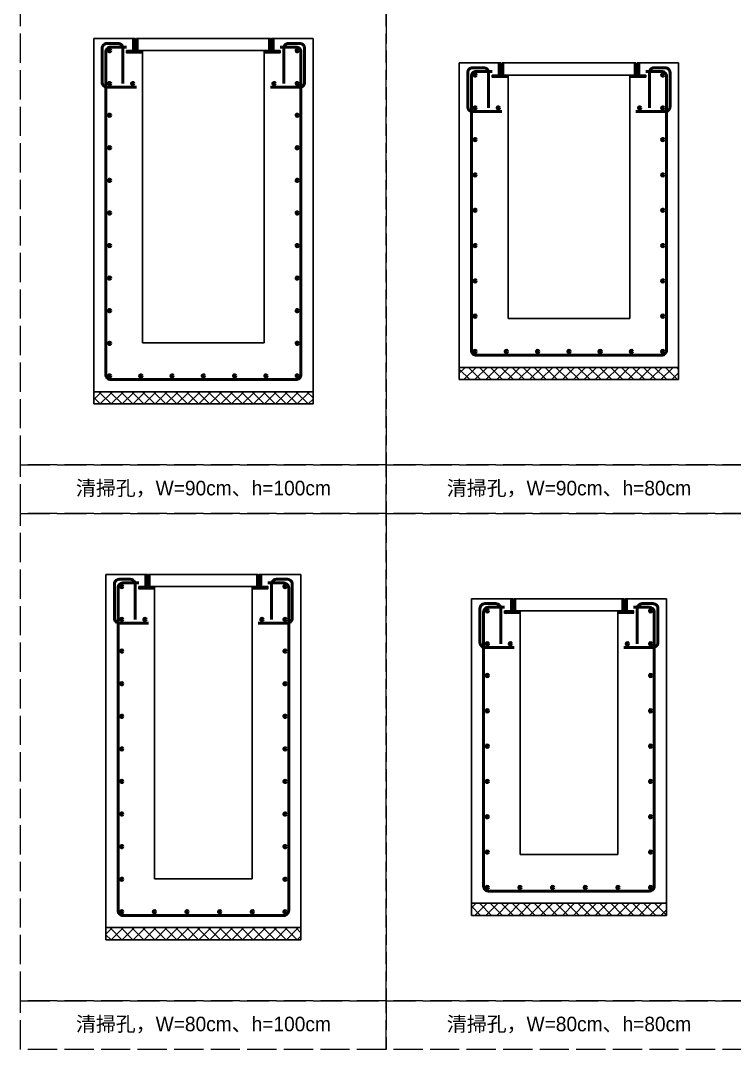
# Model space of a CAD drawing. Extents: x -7340 to 3675, y -3342 to 777.
# Drawn here: x 1250 to 1542.9, y -3342 to -2919.7 of the extents above; entities that cross this region are included whole.
import ezdxf

# ---------------------------------------------------------------- set-up
doc = ezdxf.new("R2010")
doc.units = 0
doc.header["$MEASUREMENT"] = 0
doc.linetypes.add('ACAD_ISO02W100', pattern=[15, 12, -3])
doc.layers.add('一、4.基本-隱藏', color=9, linetype='ACAD_ISO02W100', lineweight=20, plot=False)
doc.layers.add('三、3.文字-註解文字', color=2, linetype='Continuous')
for name, color, linetype, lineweight in [('二、2.繪圖-施作項目', 181, 'Continuous', 30), ('二、5.繪圖-鋼筋', 60, 'Continuous', 50), ('二、6.繪圖-其他施作項目', 35, 'Continuous', 30)]:
    doc.layers.add(name, color=color, linetype=linetype, lineweight=lineweight)
doc.styles.add('註解文字', font='MS PGothic.ttf', dxfattribs={"height": 3})
pattern_1 = [(45, (115.2368, -3310.5284), (-2.245064, 2.245064), []), (135, (115.2368, -3310.5284), (-2.245064, -2.245064), [])]

msp = doc.modelspace()

# ---------------------------------------------------------------- hatches: boundary and pattern name
at = {"layer": '二、2.繪圖-施作項目'}
h = msp.add_hatch(dxfattribs=at)
h.set_pattern_fill('ANSI37', color=256)
h.set_pattern_definition(pattern_1)
h.paths.add_polyline_path([(1520, -3067), (1520, -3062), (1430, -3062), (1430, -3067)])
h = msp.add_hatch(dxfattribs=at)
h.set_pattern_fill('ANSI37', color=256)
h.set_pattern_definition(pattern_1)
h.paths.add_polyline_path([(1280, -3072), (1280, -3077), (1370, -3077), (1370, -3072)])
h = msp.add_hatch(dxfattribs=at)
h.set_pattern_fill('ANSI37', color=256)
h.set_pattern_definition(pattern_1)
h.paths.add_polyline_path([(1435, -3282), (1435, -3287), (1515, -3287), (1515, -3282)])
h = msp.add_hatch(dxfattribs=at)
h.set_pattern_fill('ANSI37', color=256)
h.set_pattern_definition(pattern_1)
h.paths.add_polyline_path([(1365, -3297), (1365, -3292), (1285, -3292), (1285, -3297)])
at = {"layer": '二、5.繪圖-鋼筋'}
h = msp.add_hatch(color=256, dxfattribs=at)
h.dxf.hatch_style = 1
h.paths.add_polyline_path([(1287, -2932, 1), (1286, -2932, 1)])
h = msp.add_hatch(color=256, dxfattribs=at)
h.dxf.hatch_style = 1
h.paths.add_polyline_path([(1364, -2932, 1), (1363, -2932, 1)])
h = msp.add_hatch(color=256, dxfattribs=at)
h.dxf.hatch_style = 1
h.paths.add_polyline_path([(1437, -2942, 1), (1436, -2942, 1)])
h = msp.add_hatch(color=256, dxfattribs=at)
h.dxf.hatch_style = 1
h.paths.add_polyline_path([(1514, -2942, 1), (1513, -2942, 1)])
h = msp.add_hatch(color=256, dxfattribs=at)
h.dxf.hatch_style = 1
h.paths.add_polyline_path([(1287, -2945.5, 1), (1286, -2945.5, 1)])
h = msp.add_hatch(color=256, dxfattribs=at)
h.dxf.hatch_style = 1
h.paths.add_polyline_path([(1296.5, -2945.5, 1), (1295.5, -2945.5, 1)])
h = msp.add_hatch(color=256, dxfattribs=at)
h.dxf.hatch_style = 1
h.paths.add_polyline_path([(1354.5, -2945.5, 1), (1353.5, -2945.5, 1)])
h = msp.add_hatch(color=256, dxfattribs=at)
h.dxf.hatch_style = 1
h.paths.add_polyline_path([(1364, -2945.5, 1), (1363, -2945.5, 1)])
h = msp.add_hatch(color=256, dxfattribs=at)
h.dxf.hatch_style = 1
h.paths.add_polyline_path([(1437, -2955.5, 1), (1436, -2955.5, 1)])
h = msp.add_hatch(color=256, dxfattribs=at)
h.dxf.hatch_style = 1
h.paths.add_polyline_path([(1446.5, -2955.5, 1), (1445.5, -2955.5, 1)])
h = msp.add_hatch(color=256, dxfattribs=at)
h.dxf.hatch_style = 1
h.paths.add_polyline_path([(1504.5, -2955.5, 1), (1503.5, -2955.5, 1)])
h = msp.add_hatch(color=256, dxfattribs=at)
h.dxf.hatch_style = 1
h.paths.add_polyline_path([(1514, -2955.5, 1), (1513, -2955.5, 1)])
h = msp.add_hatch(color=256, dxfattribs=at)
h.dxf.hatch_style = 1
h.paths.add_polyline_path([(1287, -2958.5, 1), (1286, -2958.5, 1)])
h = msp.add_hatch(color=256, dxfattribs=at)
h.dxf.hatch_style = 1
h.paths.add_polyline_path([(1364, -2958.5, 1), (1363, -2958.5, 1)])
h = msp.add_hatch(color=256, dxfattribs=at)
h.dxf.hatch_style = 1
h.paths.add_polyline_path([(1437, -2968.5, 1), (1436, -2968.5, 1)])
h = msp.add_hatch(color=256, dxfattribs=at)
h.dxf.hatch_style = 1
h.paths.add_polyline_path([(1514, -2968.5, 1), (1513, -2968.5, 1)])
h = msp.add_hatch(color=256, dxfattribs=at)
h.dxf.hatch_style = 1
h.paths.add_polyline_path([(1287, -2971.875, 1), (1286, -2971.875, 1)])
h = msp.add_hatch(color=256, dxfattribs=at)
h.dxf.hatch_style = 1
h.paths.add_polyline_path([(1364, -2971.875, 1), (1363, -2971.875, 1)])
h = msp.add_hatch(color=256, dxfattribs=at)
h.dxf.hatch_style = 1
h.paths.add_polyline_path([(1287, -2985.25, 1), (1286, -2985.25, 1)])
h = msp.add_hatch(color=256, dxfattribs=at)
h.dxf.hatch_style = 1
h.paths.add_polyline_path([(1364, -2985.25, 1), (1363, -2985.25, 1)])
h = msp.add_hatch(color=256, dxfattribs=at)
h.dxf.hatch_style = 1
h.paths.add_polyline_path([(1437, -2983, 1), (1436, -2983, 1)])
h = msp.add_hatch(color=256, dxfattribs=at)
h.dxf.hatch_style = 1
h.paths.add_polyline_path([(1514, -2983, 1), (1513, -2983, 1)])
h = msp.add_hatch(color=256, dxfattribs=at)
h.dxf.hatch_style = 1
h.paths.add_polyline_path([(1287, -2998.625, 1), (1286, -2998.625, 1)])
h = msp.add_hatch(color=256, dxfattribs=at)
h.dxf.hatch_style = 1
h.paths.add_polyline_path([(1364, -2998.625, 1), (1363, -2998.625, 1)])
h = msp.add_hatch(color=256, dxfattribs=at)
h.dxf.hatch_style = 1
h.paths.add_polyline_path([(1437, -2997.5, 1), (1436, -2997.5, 1)])
h = msp.add_hatch(color=256, dxfattribs=at)
h.dxf.hatch_style = 1
h.paths.add_polyline_path([(1514, -2997.5, 1), (1513, -2997.5, 1)])
h = msp.add_hatch(color=256, dxfattribs=at)
h.dxf.hatch_style = 1
h.paths.add_polyline_path([(1287, -3012, 1), (1286, -3012, 1)])
h = msp.add_hatch(color=256, dxfattribs=at)
h.dxf.hatch_style = 1
h.paths.add_polyline_path([(1364, -3012, 1), (1363, -3012, 1)])
h = msp.add_hatch(color=256, dxfattribs=at)
h.dxf.hatch_style = 1
h.paths.add_polyline_path([(1437, -3012, 1), (1436, -3012, 1)])
h = msp.add_hatch(color=256, dxfattribs=at)
h.dxf.hatch_style = 1
h.paths.add_polyline_path([(1514, -3012, 1), (1513, -3012, 1)])
h = msp.add_hatch(color=256, dxfattribs=at)
h.dxf.hatch_style = 1
h.paths.add_polyline_path([(1287, -3025.375, 1), (1286, -3025.375, 1)])
h = msp.add_hatch(color=256, dxfattribs=at)
h.dxf.hatch_style = 1
h.paths.add_polyline_path([(1364, -3025.375, 1), (1363, -3025.375, 1)])
h = msp.add_hatch(color=256, dxfattribs=at)
h.dxf.hatch_style = 1
h.paths.add_polyline_path([(1437, -3026.5, 1), (1436, -3026.5, 1)])
h = msp.add_hatch(color=256, dxfattribs=at)
h.dxf.hatch_style = 1
h.paths.add_polyline_path([(1514, -3026.5, 1), (1513, -3026.5, 1)])
h = msp.add_hatch(color=256, dxfattribs=at)
h.dxf.hatch_style = 1
h.paths.add_polyline_path([(1287, -3038.75, 1), (1286, -3038.75, 1)])
h = msp.add_hatch(color=256, dxfattribs=at)
h.dxf.hatch_style = 1
h.paths.add_polyline_path([(1364, -3038.75, 1), (1363, -3038.75, 1)])
h = msp.add_hatch(color=256, dxfattribs=at)
h.dxf.hatch_style = 1
h.paths.add_polyline_path([(1437, -3041, 1), (1436, -3041, 1)])
h = msp.add_hatch(color=256, dxfattribs=at)
h.dxf.hatch_style = 1
h.paths.add_polyline_path([(1514, -3041, 1), (1513, -3041, 1)])
h = msp.add_hatch(color=256, dxfattribs=at)
h.dxf.hatch_style = 1
h.paths.add_polyline_path([(1287, -3052.125, 1), (1286, -3052.125, 1)])
h = msp.add_hatch(color=256, dxfattribs=at)
h.dxf.hatch_style = 1
h.paths.add_polyline_path([(1364, -3052.125, 1), (1363, -3052.125, 1)])
h = msp.add_hatch(color=256, dxfattribs=at)
h.dxf.hatch_style = 1
h.paths.add_polyline_path([(1437, -3055.5, 1), (1436, -3055.5, 1)])
h = msp.add_hatch(color=256, dxfattribs=at)
h.dxf.hatch_style = 1
h.paths.add_polyline_path([(1449.83, -3055.5, 1), (1448.83, -3055.5, 1)])
h = msp.add_hatch(color=256, dxfattribs=at)
h.dxf.hatch_style = 1
h.paths.add_polyline_path([(1462.66, -3055.5, 1), (1461.66, -3055.5, 1)])
h = msp.add_hatch(color=256, dxfattribs=at)
h.dxf.hatch_style = 1
h.paths.add_polyline_path([(1475.5, -3055.5, 1), (1474.5, -3055.5, 1)])
h = msp.add_hatch(color=256, dxfattribs=at)
h.dxf.hatch_style = 1
h.paths.add_polyline_path([(1488.32, -3055.5, 1), (1487.32, -3055.5, 1)])
h = msp.add_hatch(color=256, dxfattribs=at)
h.dxf.hatch_style = 1
h.paths.add_polyline_path([(1501.15, -3055.5, 1), (1500.15, -3055.5, 1)])
h = msp.add_hatch(color=256, dxfattribs=at)
h.dxf.hatch_style = 1
h.paths.add_polyline_path([(1514, -3055.5, 1), (1513, -3055.5, 1)])
h = msp.add_hatch(color=256, dxfattribs=at)
h.dxf.hatch_style = 1
h.paths.add_polyline_path([(1287, -3065.5, 1), (1286, -3065.5, 1)])
h = msp.add_hatch(color=256, dxfattribs=at)
h.dxf.hatch_style = 1
h.paths.add_polyline_path([(1299.83, -3065.5, 1), (1298.83, -3065.5, 1)])
h = msp.add_hatch(color=256, dxfattribs=at)
h.dxf.hatch_style = 1
h.paths.add_polyline_path([(1312.66, -3065.5, 1), (1311.66, -3065.5, 1)])
h = msp.add_hatch(color=256, dxfattribs=at)
h.dxf.hatch_style = 1
h.paths.add_polyline_path([(1325.5, -3065.5, 1), (1324.5, -3065.5, 1)])
h = msp.add_hatch(color=256, dxfattribs=at)
h.dxf.hatch_style = 1
h.paths.add_polyline_path([(1338.32, -3065.5, 1), (1337.32, -3065.5, 1)])
h = msp.add_hatch(color=256, dxfattribs=at)
h.dxf.hatch_style = 1
h.paths.add_polyline_path([(1351.15, -3065.5, 1), (1350.15, -3065.5, 1)])
h = msp.add_hatch(color=256, dxfattribs=at)
h.dxf.hatch_style = 1
h.paths.add_polyline_path([(1364, -3065.5, 1), (1363, -3065.5, 1)])
h = msp.add_hatch(color=256, dxfattribs=at)
h.dxf.hatch_style = 1
h.paths.add_polyline_path([(1292, -3152, 1), (1291, -3152, 1)])
h = msp.add_hatch(color=256, dxfattribs=at)
h.dxf.hatch_style = 1
h.paths.add_polyline_path([(1359, -3152, 1), (1358, -3152, 1)])
h = msp.add_hatch(color=256, dxfattribs=at)
h.dxf.hatch_style = 1
h.paths.add_polyline_path([(1442, -3162, 1), (1441, -3162, 1)])
h = msp.add_hatch(color=256, dxfattribs=at)
h.dxf.hatch_style = 1
h.paths.add_polyline_path([(1509, -3162, 1), (1508, -3162, 1)])
h = msp.add_hatch(color=256, dxfattribs=at)
h.dxf.hatch_style = 1
h.paths.add_polyline_path([(1292, -3165.5, 1), (1291, -3165.5, 1)])
h = msp.add_hatch(color=256, dxfattribs=at)
h.dxf.hatch_style = 1
h.paths.add_polyline_path([(1301.5, -3165.5, 1), (1300.5, -3165.5, 1)])
h = msp.add_hatch(color=256, dxfattribs=at)
h.dxf.hatch_style = 1
h.paths.add_polyline_path([(1349.5, -3165.5, 1), (1348.5, -3165.5, 1)])
h = msp.add_hatch(color=256, dxfattribs=at)
h.dxf.hatch_style = 1
h.paths.add_polyline_path([(1359, -3165.5, 1), (1358, -3165.5, 1)])
h = msp.add_hatch(color=256, dxfattribs=at)
h.dxf.hatch_style = 1
h.paths.add_polyline_path([(1442, -3175.5, 1), (1441, -3175.5, 1)])
h = msp.add_hatch(color=256, dxfattribs=at)
h.dxf.hatch_style = 1
h.paths.add_polyline_path([(1451.5, -3175.5, 1), (1450.5, -3175.5, 1)])
h = msp.add_hatch(color=256, dxfattribs=at)
h.dxf.hatch_style = 1
h.paths.add_polyline_path([(1499.5, -3175.5, 1), (1498.5, -3175.5, 1)])
h = msp.add_hatch(color=256, dxfattribs=at)
h.dxf.hatch_style = 1
h.paths.add_polyline_path([(1509, -3175.5, 1), (1508, -3175.5, 1)])
h = msp.add_hatch(color=256, dxfattribs=at)
h.dxf.hatch_style = 1
h.paths.add_polyline_path([(1292, -3178.5, 1), (1291, -3178.5, 1)])
h = msp.add_hatch(color=256, dxfattribs=at)
h.dxf.hatch_style = 1
h.paths.add_polyline_path([(1359, -3178.5, 1), (1358, -3178.5, 1)])
h = msp.add_hatch(color=256, dxfattribs=at)
h.dxf.hatch_style = 1
h.paths.add_polyline_path([(1442, -3188.5, 1), (1441, -3188.5, 1)])
h = msp.add_hatch(color=256, dxfattribs=at)
h.dxf.hatch_style = 1
h.paths.add_polyline_path([(1509, -3188.5, 1), (1508, -3188.5, 1)])
h = msp.add_hatch(color=256, dxfattribs=at)
h.dxf.hatch_style = 1
h.paths.add_polyline_path([(1292, -3191.875, 1), (1291, -3191.875, 1)])
h = msp.add_hatch(color=256, dxfattribs=at)
h.dxf.hatch_style = 1
h.paths.add_polyline_path([(1359, -3191.875, 1), (1358, -3191.875, 1)])
h = msp.add_hatch(color=256, dxfattribs=at)
h.dxf.hatch_style = 1
h.paths.add_polyline_path([(1292, -3205.25, 1), (1291, -3205.25, 1)])
h = msp.add_hatch(color=256, dxfattribs=at)
h.dxf.hatch_style = 1
h.paths.add_polyline_path([(1359, -3205.25, 1), (1358, -3205.25, 1)])
h = msp.add_hatch(color=256, dxfattribs=at)
h.dxf.hatch_style = 1
h.paths.add_polyline_path([(1442, -3203, 1), (1441, -3203, 1)])
h = msp.add_hatch(color=256, dxfattribs=at)
h.dxf.hatch_style = 1
h.paths.add_polyline_path([(1509, -3203, 1), (1508, -3203, 1)])
h = msp.add_hatch(color=256, dxfattribs=at)
h.dxf.hatch_style = 1
h.paths.add_polyline_path([(1292, -3218.625, 1), (1291, -3218.625, 1)])
h = msp.add_hatch(color=256, dxfattribs=at)
h.dxf.hatch_style = 1
h.paths.add_polyline_path([(1359, -3218.625, 1), (1358, -3218.625, 1)])
h = msp.add_hatch(color=256, dxfattribs=at)
h.dxf.hatch_style = 1
h.paths.add_polyline_path([(1442, -3217.5, 1), (1441, -3217.5, 1)])
h = msp.add_hatch(color=256, dxfattribs=at)
h.dxf.hatch_style = 1
h.paths.add_polyline_path([(1509, -3217.5, 1), (1508, -3217.5, 1)])
h = msp.add_hatch(color=256, dxfattribs=at)
h.dxf.hatch_style = 1
h.paths.add_polyline_path([(1292, -3232, 1), (1291, -3232, 1)])
h = msp.add_hatch(color=256, dxfattribs=at)
h.dxf.hatch_style = 1
h.paths.add_polyline_path([(1359, -3232, 1), (1358, -3232, 1)])
h = msp.add_hatch(color=256, dxfattribs=at)
h.dxf.hatch_style = 1
h.paths.add_polyline_path([(1442, -3232, 1), (1441, -3232, 1)])
h = msp.add_hatch(color=256, dxfattribs=at)
h.dxf.hatch_style = 1
h.paths.add_polyline_path([(1509, -3232, 1), (1508, -3232, 1)])
h = msp.add_hatch(color=256, dxfattribs=at)
h.dxf.hatch_style = 1
h.paths.add_polyline_path([(1292, -3245.375, 1), (1291, -3245.375, 1)])
h = msp.add_hatch(color=256, dxfattribs=at)
h.dxf.hatch_style = 1
h.paths.add_polyline_path([(1359, -3245.375, 1), (1358, -3245.375, 1)])
h = msp.add_hatch(color=256, dxfattribs=at)
h.dxf.hatch_style = 1
h.paths.add_polyline_path([(1442, -3246.5, 1), (1441, -3246.5, 1)])
h = msp.add_hatch(color=256, dxfattribs=at)
h.dxf.hatch_style = 1
h.paths.add_polyline_path([(1509, -3246.5, 1), (1508, -3246.5, 1)])
h = msp.add_hatch(color=256, dxfattribs=at)
h.dxf.hatch_style = 1
h.paths.add_polyline_path([(1292, -3258.75, 1), (1291, -3258.75, 1)])
h = msp.add_hatch(color=256, dxfattribs=at)
h.dxf.hatch_style = 1
h.paths.add_polyline_path([(1359, -3258.75, 1), (1358, -3258.75, 1)])
h = msp.add_hatch(color=256, dxfattribs=at)
h.dxf.hatch_style = 1
h.paths.add_polyline_path([(1442, -3261, 1), (1441, -3261, 1)])
h = msp.add_hatch(color=256, dxfattribs=at)
h.dxf.hatch_style = 1
h.paths.add_polyline_path([(1509, -3261, 1), (1508, -3261, 1)])
h = msp.add_hatch(color=256, dxfattribs=at)
h.dxf.hatch_style = 1
h.paths.add_polyline_path([(1292, -3272.125, 1), (1291, -3272.125, 1)])
h = msp.add_hatch(color=256, dxfattribs=at)
h.dxf.hatch_style = 1
h.paths.add_polyline_path([(1359, -3272.125, 1), (1358, -3272.125, 1)])
h = msp.add_hatch(color=256, dxfattribs=at)
h.dxf.hatch_style = 1
h.paths.add_polyline_path([(1442, -3275.5, 1), (1441, -3275.5, 1)])
h = msp.add_hatch(color=256, dxfattribs=at)
h.dxf.hatch_style = 1
h.paths.add_polyline_path([(1455.4, -3275.5, 1), (1454.4, -3275.5, 1)])
h = msp.add_hatch(color=256, dxfattribs=at)
h.dxf.hatch_style = 1
h.paths.add_polyline_path([(1468.8, -3275.5, 1), (1467.8, -3275.5, 1)])
h = msp.add_hatch(color=256, dxfattribs=at)
h.dxf.hatch_style = 1
h.paths.add_polyline_path([(1482.2, -3275.5, 1), (1481.2, -3275.5, 1)])
h = msp.add_hatch(color=256, dxfattribs=at)
h.dxf.hatch_style = 1
h.paths.add_polyline_path([(1495.6, -3275.5, 1), (1494.6, -3275.5, 1)])
h = msp.add_hatch(color=256, dxfattribs=at)
h.dxf.hatch_style = 1
h.paths.add_polyline_path([(1509, -3275.5, 1), (1508, -3275.5, 1)])
h = msp.add_hatch(color=256, dxfattribs=at)
h.dxf.hatch_style = 1
h.paths.add_polyline_path([(1292, -3285.5, 1), (1291, -3285.5, 1)])
h = msp.add_hatch(color=256, dxfattribs=at)
h.dxf.hatch_style = 1
h.paths.add_polyline_path([(1305.4, -3285.5, 1), (1304.4, -3285.5, 1)])
h = msp.add_hatch(color=256, dxfattribs=at)
h.dxf.hatch_style = 1
h.paths.add_polyline_path([(1318.8, -3285.5, 1), (1317.8, -3285.5, 1)])
h = msp.add_hatch(color=256, dxfattribs=at)
h.dxf.hatch_style = 1
h.paths.add_polyline_path([(1332.2, -3285.5, 1), (1331.2, -3285.5, 1)])
h = msp.add_hatch(color=256, dxfattribs=at)
h.dxf.hatch_style = 1
h.paths.add_polyline_path([(1345.6, -3285.5, 1), (1344.6, -3285.5, 1)])
h = msp.add_hatch(color=256, dxfattribs=at)
h.dxf.hatch_style = 1
h.paths.add_polyline_path([(1359, -3285.5, 1), (1358, -3285.5, 1)])
at = {"layer": '二、6.繪圖-其他施作項目'}
h = msp.add_hatch(dxfattribs=at)
h.set_pattern_fill('ANSI31', color=256, scale=0.1)
h.set_pattern_definition([(45, (2524.83422, -3947.52732), (-0.2245064, 0.2245064), [])])
h.paths.add_polyline_path([(1297, -2927), (1296.1, -2927), (1296.1, -2932), (1293.5, -2932), (1293.5, -2932.9), (1300, -2932.9), (1300, -2932), (1297, -2932)])
h.paths.add_polyline_path([(1353, -2932), (1350, -2932), (1350, -2932.9), (1356.5, -2932.9), (1356.5, -2932), (1353.9, -2932), (1353.9, -2927), (1353, -2927)])
h = msp.add_hatch(dxfattribs=at)
h.set_pattern_fill('ANSI31', color=256, scale=0.1)
h.set_pattern_definition([(45, (2674.83422, -3957.52732), (-0.2245064, 0.2245064), [])])
h.paths.add_polyline_path([(1447, -2937), (1446.1, -2937), (1446.1, -2942), (1443.5, -2942), (1443.5, -2942.9), (1450, -2942.9), (1450, -2942), (1447, -2942)])
h.paths.add_polyline_path([(1503, -2942), (1500, -2942), (1500, -2942.9), (1506.5, -2942.9), (1506.5, -2942), (1503.9, -2942), (1503.9, -2937), (1503, -2937)])
h = msp.add_hatch(dxfattribs=at)
h.set_pattern_fill('ANSI31', color=256, scale=0.1)
h.set_pattern_definition([(45, (3016.50886, -4451.28593), (-0.224506403, 0.224506403), [])])
h.paths.add_polyline_path([(1301.1, -3152), (1298.5, -3152), (1298.5, -3152.9), (1305, -3152.9), (1305, -3152), (1302, -3152), (1302, -3147), (1301.1, -3147)])
h.paths.add_polyline_path([(1348.9, -3147), (1348, -3147), (1348, -3152), (1345, -3152), (1345, -3152.9), (1351.5, -3152.9), (1351.5, -3152), (1348.9, -3152)])
h = msp.add_hatch(dxfattribs=at)
h.set_pattern_fill('ANSI31', color=256, scale=0.1)
h.set_pattern_definition([(45, (3166.50886, -4461.28593), (-0.224506403, 0.224506403), [])])
h.paths.add_polyline_path([(1451.1, -3162), (1448.5, -3162), (1448.5, -3162.9), (1455, -3162.9), (1455, -3162), (1452, -3162), (1452, -3157), (1451.1, -3157)])
h.paths.add_polyline_path([(1498.9, -3157), (1498, -3157), (1498, -3162), (1495, -3162), (1495, -3162.9), (1501.5, -3162.9), (1501.5, -3162), (1498.9, -3162)])

# ---------------------------------------------------------------- linework, layer by layer
at = {"layer": '一、4.基本-隱藏'}
for points in [[(1250, -2902), (1400, -2902), (1400, -3102), (1250, -3102)], [(1400, -2902), (1550, -2902), (1550, -3102), (1400, -3102)], [(1250, -3102), (1400, -3102), (1400, -3122), (1250, -3122)], [(1400, -3102), (1550, -3102), (1550, -3122), (1400, -3122)], [(1250, -3122), (1400, -3122), (1400, -3322), (1250, -3322)], [(1400, -3122), (1550, -3122), (1550, -3322), (1400, -3322)], [(1250, -3322), (1400, -3322), (1400, -3342), (1250, -3342)], [(1400, -3322), (1550, -3322), (1550, -3342), (1400, -3342)]]:
    msp.add_lwpolyline(points, close=True, dxfattribs=at)
at = {"layer": '二、2.繪圖-施作項目'}
for points in [[(1280, -2927), (1296.1, -2927)], [(1280, -2927), (1280, -3077)], [(1353.9, -2927), (1370, -2927)], [(1370, -2927), (1370, -3077)], [(1300, -2932), (1300, -3052)], [(1350, -2932), (1350, -3052)], [(1430, -2937), (1446.1, -2937)], [(1430, -2937), (1430, -3067)], [(1503.9, -2937), (1520, -2937)], [(1520, -2937), (1520, -3067)], [(1450, -2942), (1450, -3042)], [(1500, -2942), (1500, -3042)], [(1450, -3042), (1500, -3042)], [(1300, -3052), (1350, -3052)], [(1430, -3062), (1520, -3062)], [(1430, -3067), (1520, -3067)], [(1280, -3072), (1370, -3072)], [(1280, -3077), (1370, -3077)], [(1285, -3147), (1301.1, -3147)], [(1285, -3147), (1285, -3297)], [(1348.9, -3147), (1365, -3147)], [(1365, -3147), (1365, -3297)], [(1305, -3152), (1305, -3272)], [(1345, -3152), (1345, -3272)], [(1435, -3157), (1451.1, -3157)], [(1435, -3157), (1435, -3287)], [(1498.9, -3157), (1515, -3157)], [(1515, -3157), (1515, -3287)], [(1455, -3162), (1455, -3262)], [(1495, -3162), (1495, -3262)], [(1455, -3262), (1495, -3262)], [(1305, -3272), (1345, -3272)], [(1435, -3282), (1515, -3282)], [(1435, -3287), (1515, -3287)], [(1285, -3292), (1365, -3292)], [(1285, -3297), (1365, -3297)]]:
    msp.add_lwpolyline(points, dxfattribs=at)
at = {"layer": '二、5.繪圖-鋼筋'}
for points in [[(1297.5, -2947), (1285.5, -2947, -0.4142136), (1283.5, -2945), (1283.5, -2931, -0.4142136), (1285.5, -2929), (1290, -2929, -0.4142136), (1292, -2931), (1292, -2945.5)], [(1356.5, -2930.5), (1363, -2930.5, -0.4142136), (1365, -2932.5), (1365, -3065, -0.4142136), (1363, -3067), (1287, -3067, -0.4142136), (1285, -3065), (1285, -2932.5, -0.4142136), (1287, -2930.5), (1293.5, -2930.5)], [(1352.5, -2947), (1364.5, -2947, 0.4142136), (1366.5, -2945), (1366.5, -2931, 0.4142136), (1364.5, -2929), (1360, -2929, 0.4142136), (1358, -2931), (1358, -2945.5)], [(1447.5, -2957), (1435.5, -2957, -0.4142136), (1433.5, -2955), (1433.5, -2941, -0.4142136), (1435.5, -2939), (1440, -2939, -0.4142136), (1442, -2941), (1442, -2955.5)], [(1502.5, -2957), (1514.5, -2957, 0.4142136), (1516.5, -2955), (1516.5, -2941, 0.4142136), (1514.5, -2939), (1510, -2939, 0.4142136), (1508, -2941), (1508, -2955.5)], [(1506.5, -2940.5), (1513, -2940.5, -0.4142136), (1515, -2942.5), (1515, -3055, -0.4142136), (1513, -3057), (1437, -3057, -0.4142136), (1435, -3055), (1435, -2942.5, -0.4142136), (1437, -2940.5), (1443.5, -2940.5)], [(1302.5, -3167), (1290.5, -3167, -0.4142136), (1288.5, -3165), (1288.5, -3151, -0.4142136), (1290.5, -3149), (1295, -3149, -0.4142136), (1297, -3151), (1297, -3165.5)], [(1351.5, -3150.5), (1358, -3150.5, -0.4142136), (1360, -3152.5), (1360, -3285, -0.4142136), (1358, -3287), (1292, -3287, -0.4142136), (1290, -3285), (1290, -3152.5, -0.4142136), (1292, -3150.5), (1298.5, -3150.5)], [(1347.5, -3167), (1359.5, -3167, 0.4142136), (1361.5, -3165), (1361.5, -3151, 0.4142136), (1359.5, -3149), (1355, -3149, 0.4142136), (1353, -3151), (1353, -3165.5)], [(1452.5, -3177), (1440.5, -3177, -0.4142136), (1438.5, -3175), (1438.5, -3161, -0.4142136), (1440.5, -3159), (1445, -3159, -0.4142136), (1447, -3161), (1447, -3175.5)], [(1497.5, -3177), (1509.5, -3177, 0.4142136), (1511.5, -3175), (1511.5, -3161, 0.4142136), (1509.5, -3159), (1505, -3159, 0.4142136), (1503, -3161), (1503, -3175.5)], [(1501.5, -3160.5), (1508, -3160.5, -0.4142136), (1510, -3162.5), (1510, -3275, -0.4142136), (1508, -3277), (1442, -3277, -0.4142136), (1440, -3275), (1440, -3162.5, -0.4142136), (1442, -3160.5), (1448.5, -3160.5)]]:
    msp.add_lwpolyline(points, format="xyb", dxfattribs=at)
for centre in [(1286.5, -2932), (1363.5, -2932), (1436.5, -2942), (1513.5, -2942), (1286.5, -2945.5), (1296, -2945.5), (1354, -2945.5), (1363.5, -2945.5), (1436.5, -2955.5), (1446, -2955.5), (1504, -2955.5), (1513.5, -2955.5), (1286.5, -2958.5), (1363.5, -2958.5), (1436.5, -2968.5), (1513.5, -2968.5), (1286.5, -2971.875), (1363.5, -2971.875), (1286.5, -2985.25), (1363.5, -2985.25), (1436.5, -2983), (1513.5, -2983), (1286.5, -2998.625), (1363.5, -2998.625), (1436.5, -2997.5), (1513.5, -2997.5), (1286.5, -3012), (1363.5, -3012), (1436.5, -3012), (1513.5, -3012), (1286.5, -3025.375), (1363.5, -3025.375), (1436.5, -3026.5), (1513.5, -3026.5), (1286.5, -3038.75), (1363.5, -3038.75), (1436.5, -3041), (1513.5, -3041), (1286.5, -3052.125), (1363.5, -3052.125), (1436.5, -3055.5), (1449.33, -3055.5), (1462.16, -3055.5), (1475, -3055.5), (1487.82, -3055.5), (1500.65, -3055.5), (1513.5, -3055.5), (1286.5, -3065.5), (1299.33, -3065.5), (1312.16, -3065.5), (1325, -3065.5), (1337.82, -3065.5), (1350.65, -3065.5), (1363.5, -3065.5), (1291.5, -3152), (1358.5, -3152), (1441.5, -3162), (1508.5, -3162), (1291.5, -3165.5), (1301, -3165.5), (1349, -3165.5), (1358.5, -3165.5), (1441.5, -3175.5), (1451, -3175.5), (1499, -3175.5), (1508.5, -3175.5), (1291.5, -3178.5), (1358.5, -3178.5), (1441.5, -3188.5), (1508.5, -3188.5), (1291.5, -3191.875), (1358.5, -3191.875), (1291.5, -3205.25), (1358.5, -3205.25), (1441.5, -3203), (1508.5, -3203), (1291.5, -3218.625), (1358.5, -3218.625), (1441.5, -3217.5), (1508.5, -3217.5), (1291.5, -3232), (1358.5, -3232), (1441.5, -3232), (1508.5, -3232), (1291.5, -3245.375), (1358.5, -3245.375), (1441.5, -3246.5), (1508.5, -3246.5), (1291.5, -3258.75), (1358.5, -3258.75), (1441.5, -3261), (1508.5, -3261), (1291.5, -3272.125), (1358.5, -3272.125), (1441.5, -3275.5), (1454.9, -3275.5), (1468.3, -3275.5), (1481.7, -3275.5), (1495.1, -3275.5), (1508.5, -3275.5), (1291.5, -3285.5), (1304.9, -3285.5), (1318.3, -3285.5), (1331.7, -3285.5), (1345.1, -3285.5), (1358.5, -3285.5)]:
    msp.add_circle(centre, 0.5, dxfattribs=at)
at = {"layer": '二、6.繪圖-其他施作項目'}
for points in [[(1293.5, -2932), (1296.1, -2932), (1296.1, -2927), (1297, -2927), (1297, -2932), (1300, -2932), (1300, -2932.9), (1293.5, -2932.9)], [(1353.9, -2927), (1353, -2927), (1353, -2932), (1350, -2932), (1350, -2932.9), (1356.5, -2932.9), (1356.5, -2932), (1353.9, -2932)], [(1443.5, -2942), (1446.1, -2942), (1446.1, -2937), (1447, -2937), (1447, -2942), (1450, -2942), (1450, -2942.9), (1443.5, -2942.9)], [(1503.9, -2937), (1503, -2937), (1503, -2942), (1500, -2942), (1500, -2942.9), (1506.5, -2942.9), (1506.5, -2942), (1503.9, -2942)], [(1298.5, -3152), (1301.1, -3152), (1301.1, -3147), (1302, -3147), (1302, -3152), (1305, -3152), (1305, -3152.9), (1298.5, -3152.9)], [(1348.9, -3147), (1348, -3147), (1348, -3152), (1345, -3152), (1345, -3152.9), (1351.5, -3152.9), (1351.5, -3152), (1348.9, -3152)], [(1448.5, -3162), (1451.1, -3162), (1451.1, -3157), (1452, -3157), (1452, -3162), (1455, -3162), (1455, -3162.9), (1448.5, -3162.9)], [(1498.9, -3157), (1498, -3157), (1498, -3162), (1495, -3162), (1495, -3162.9), (1501.5, -3162.9), (1501.5, -3162), (1498.9, -3162)]]:
    msp.add_lwpolyline(points, close=True, dxfattribs=at)
for points in [[(1297.5, -2927), (1297.5, -2932)], [(1297.5, -2927), (1352.5, -2927)], [(1298.1, -2927), (1298.1, -2932)], [(1351.9, -2927), (1351.9, -2932)], [(1352.5, -2927), (1352.5, -2932)], [(1297.5, -2932), (1352.5, -2932)], [(1447.5, -2937), (1447.5, -2942)], [(1447.5, -2937), (1502.5, -2937)], [(1448.1, -2937), (1448.1, -2942)], [(1501.9, -2937), (1501.9, -2942)], [(1502.5, -2937), (1502.5, -2942)], [(1447.5, -2942), (1502.5, -2942)], [(1302.5, -3147), (1302.5, -3152)], [(1302.5, -3147), (1347.5, -3147)], [(1303.1, -3147), (1303.1, -3152)], [(1346.9, -3147), (1346.9, -3152)], [(1347.5, -3147), (1347.5, -3152)], [(1302.5, -3152), (1347.5, -3152)], [(1452.5, -3157), (1452.5, -3162)], [(1452.5, -3157), (1497.5, -3157)], [(1453.1, -3157), (1453.1, -3162)], [(1496.9, -3157), (1496.9, -3162)], [(1497.5, -3157), (1497.5, -3162)], [(1452.5, -3162), (1497.5, -3162)]]:
    msp.add_lwpolyline(points, dxfattribs=at)

# ---------------------------------------------------------------- texts
at = {"layer": '三、3.文字-註解文字', "char_height": 6, "attachment_point": 5, "style": '註解文字'}
for s, insert in [('{\\fMS PGothic|b0|i0|c128|p34;清掃孔，W=}9{\\fMS PGothic|b0|i0|c128|p34;0cm、h=100cm}', (1325, -3112)), ('{\\fMS PGothic|b0|i0|c128|p34;清掃孔，W=}9{\\fMS PGothic|b0|i0|c128|p34;0cm、h=}8{\\fMS PGothic|b0|i0|c128|p34;0cm}', (1475, -3112)), ('{\\fMS PGothic|b0|i0|c128|p34;清掃孔，W=}8{\\fMS PGothic|b0|i0|c128|p34;0cm、h=100cm}', (1325, -3332)), ('{\\fMS PGothic|b0|i0|c128|p34;清掃孔，W=}8{\\fMS PGothic|b0|i0|c128|p34;0cm、h=}8{\\fMS PGothic|b0|i0|c128|p34;0cm}', (1475, -3332))]:
    msp.add_mtext_dynamic_manual_height_columns(s, width=115.34783, gutter_width=15, heights=[0], dxfattribs=dict(at, insert=insert))

doc.saveas('drawing.dxf')
